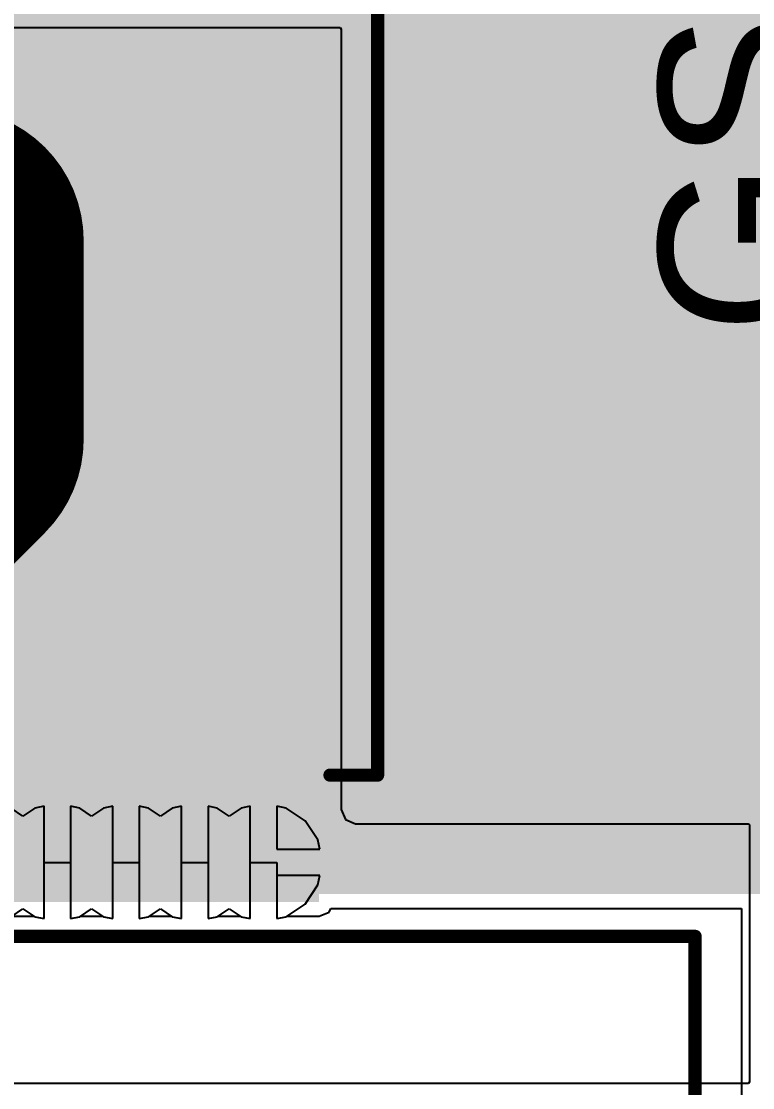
# Model space of a CAD drawing. Header units: millimetres. Extents: x -0.25 to 4.68, y -0.29 to 2.93.
# Drawn here: x 2.7092 to 2.9858, y 2.2198 to 2.6229 of the extents above; entities that cross this region are included whole.
import ezdxf

# ---------------------------------------------------------------- set-up
doc = ezdxf.new("R2010")
doc.units = ezdxf.units.MM
doc.header["$MEASUREMENT"] = 0
for name, color, linetype in [('BottomLayer', 5, 'Continuous'), ('BottomSolder', 6, 'Continuous'), ('Mechanical1', 6, 'Continuous'), ('TopLayer', 1, 'Continuous'), ('TopOverlay', 2, 'Continuous'), ('TopPaste', 8, 'Continuous'), ('TopSolder', 216, 'Continuous'), ('ViaHoleLayer', 16, 'Continuous')]:
    doc.layers.add(name, color=color, linetype=linetype)
doc.styles.add('Arial', font='', dxfattribs={"height": 0.2})
doc.styles.get('Arial').set_extended_font_data('Arial')

# ---------------------------------------------------------------- blocks, each defined once
blk = doc.blocks.new('DDPAK_52')
at = {"layer": 'TopLayer'}
blk.add_hatch(color=1, dxfattribs=at).paths.add_polyline_path([(-0.21259835, 0.32647645), (0.21259855, 0.32647645), (0.21259855, 0.05127955), (-0.21259835, 0.05127955)])
at = {"layer": 'TopPaste'}
blk.add_hatch(color=8, dxfattribs=at).paths.add_polyline_path([(-0.21259835, 0.32647645), (0.21259855, 0.32647645), (0.21259855, 0.05127955), (-0.21259835, 0.05127955)])
at = {"layer": 'TopSolder'}
blk.add_hatch(color=216, dxfattribs=at).paths.add_polyline_path([(-0.21456685, 0.32844495), (0.21456705, 0.32844495), (0.21456705, 0.04931105), (-0.21456685, 0.04931105)])
at = {"layer": 'TopOverlay', "const_width": 0.005}
for points in [[(0.202, 0.35), (-0.202, 0.35)], [(0.2020002, 0.3499998), (0.202, 0.35)], [(0.2020002, 0.332), (0.2020002, 0.3499998)]]:
    blk.add_lwpolyline(points, dxfattribs=at)
at = {"layer": 'TopOverlay', "const_width": 0.0025}
for points in [[(0.20075, 0.35, 1), (0.20325, 0.35, 1)], [(0.20075, 0.35, 1), (0.20325, 0.35, 1)], [(0.2007502, 0.3499998, 1), (0.2032502, 0.3499998, 1)], [(0.2007502, 0.3499998, 1), (0.2032502, 0.3499998, 1)], [(0.2007502, 0.332, 1), (0.2032502, 0.332, 1)]]:
    blk.add_lwpolyline(points, format="xyb", close=True, dxfattribs=at)
blk = doc.blocks.new('ZIO_101954_112')
at = {"layer": 'Mechanical1', "const_width": 0.005}
for points in [[(-0.719, 0.0569999), (0.719, 0.057)], [(0.719, -1.74), (0.719, 0.057)]]:
    blk.add_lwpolyline(points, dxfattribs=at)
at = {"layer": 'Mechanical1', "const_width": 0.0025}
blk.add_lwpolyline([(0.71775, 0.057, 1), (0.72025, 0.057, 1)], format="xyb", close=True, dxfattribs=at)
blk.add_lwpolyline([(0.71775, 0.057, 1), (0.72025, 0.057, 1)], format="xyb", close=True, dxfattribs=at)

msp = doc.modelspace()

# ---------------------------------------------------------------- hatches: boundary and pattern name
at = {"layer": 'BottomLayer'}
for points in [[(2.8428226, 2.3259486), (3.2748226, 2.3259486), (3.2748226, 2.621), (2.8428226, 2.621)], [(2.8355789, 2.325), (2.9839999, 2.325), (2.9839999, 2.62), (2.8355789, 2.62)]]:
    msp.add_hatch(color=5, dxfattribs=at).paths.add_polyline_path(points)
h = msp.add_hatch(color=5, dxfattribs=at)
edge = h.paths.add_edge_path()
edge.add_arc((2.8568226, 2.6081296), 0.011811, 0, 360)
h = msp.add_hatch(color=5, dxfattribs=at)
edge = h.paths.add_edge_path()
edge.add_arc((2.8878226, 2.6081296), 0.011811, 0, 360)
h = msp.add_hatch(color=5, dxfattribs=at)
edge = h.paths.add_edge_path()
edge.add_arc((2.9188226, 2.6081296), 0.011811, 0, 360)
h = msp.add_hatch(color=5, dxfattribs=at)
edge = h.paths.add_edge_path()
edge.add_arc((2.9498226, 2.6081296), 0.011811, 0, 360)
h = msp.add_hatch(color=5, dxfattribs=at)
edge = h.paths.add_edge_path()
edge.add_arc((2.8568226, 2.5817115), 0.011811, 0, 360)
h = msp.add_hatch(color=5, dxfattribs=at)
edge = h.paths.add_edge_path()
edge.add_arc((2.8878226, 2.5817115), 0.011811, 0, 360)
h = msp.add_hatch(color=5, dxfattribs=at)
edge = h.paths.add_edge_path()
edge.add_arc((2.9188226, 2.5817115), 0.011811, 0, 360)
h = msp.add_hatch(color=5, dxfattribs=at)
edge = h.paths.add_edge_path()
edge.add_arc((2.9498226, 2.5817115), 0.011811, 0, 360)
h = msp.add_hatch(color=5, dxfattribs=at)
edge = h.paths.add_edge_path()
edge.add_arc((2.8568226, 2.5552934), 0.011811, 0, 360)
h = msp.add_hatch(color=5, dxfattribs=at)
edge = h.paths.add_edge_path()
edge.add_arc((2.8878226, 2.5552934), 0.011811, 0, 360)
h = msp.add_hatch(color=5, dxfattribs=at)
edge = h.paths.add_edge_path()
edge.add_arc((2.9188226, 2.5552934), 0.011811, 0, 360)
h = msp.add_hatch(color=5, dxfattribs=at)
edge = h.paths.add_edge_path()
edge.add_arc((2.9498226, 2.5552934), 0.011811, 0, 360)
h = msp.add_hatch(color=5, dxfattribs=at)
edge = h.paths.add_edge_path()
edge.add_arc((2.8568226, 2.5288753), 0.011811, 0, 360)
h = msp.add_hatch(color=5, dxfattribs=at)
edge = h.paths.add_edge_path()
edge.add_arc((2.8878226, 2.5288753), 0.011811, 0, 360)
h = msp.add_hatch(color=5, dxfattribs=at)
edge = h.paths.add_edge_path()
edge.add_arc((2.9188226, 2.5288753), 0.011811, 0, 360)
h = msp.add_hatch(color=5, dxfattribs=at)
edge = h.paths.add_edge_path()
edge.add_arc((2.9498226, 2.5288753), 0.011811, 0, 360)
h = msp.add_hatch(color=5, dxfattribs=at)
edge = h.paths.add_edge_path()
edge.add_arc((2.8568226, 2.5024572), 0.011811, 0, 360)
h = msp.add_hatch(color=5, dxfattribs=at)
edge = h.paths.add_edge_path()
edge.add_arc((2.8878226, 2.5024572), 0.011811, 0, 360)
h = msp.add_hatch(color=5, dxfattribs=at)
edge = h.paths.add_edge_path()
edge.add_arc((2.9188226, 2.5024572), 0.011811, 0, 360)
h = msp.add_hatch(color=5, dxfattribs=at)
edge = h.paths.add_edge_path()
edge.add_arc((2.9498226, 2.5024572), 0.011811, 0, 360)
h = msp.add_hatch(color=5, dxfattribs=at)
edge = h.paths.add_edge_path()
edge.add_arc((2.8568226, 2.4760391), 0.011811, 0, 360)
h = msp.add_hatch(color=5, dxfattribs=at)
edge = h.paths.add_edge_path()
edge.add_arc((2.8878226, 2.4760391), 0.011811, 0, 360)
h = msp.add_hatch(color=5, dxfattribs=at)
edge = h.paths.add_edge_path()
edge.add_arc((2.9188226, 2.4760391), 0.011811, 0, 360)
h = msp.add_hatch(color=5, dxfattribs=at)
edge = h.paths.add_edge_path()
edge.add_arc((2.9498226, 2.4760391), 0.011811, 0, 360)
h = msp.add_hatch(color=5, dxfattribs=at)
edge = h.paths.add_edge_path()
edge.add_arc((2.8568226, 2.449621), 0.011811, 0, 360)
h = msp.add_hatch(color=5, dxfattribs=at)
edge = h.paths.add_edge_path()
edge.add_arc((2.8878226, 2.449621), 0.011811, 0, 360)
h = msp.add_hatch(color=5, dxfattribs=at)
edge = h.paths.add_edge_path()
edge.add_arc((2.9188226, 2.449621), 0.011811, 0, 360)
h = msp.add_hatch(color=5, dxfattribs=at)
edge = h.paths.add_edge_path()
edge.add_arc((2.9498226, 2.449621), 0.011811, 0, 360)
h = msp.add_hatch(color=5, dxfattribs=at)
edge = h.paths.add_edge_path()
edge.add_arc((2.8568226, 2.4232029), 0.011811, 0, 360)
h = msp.add_hatch(color=5, dxfattribs=at)
edge = h.paths.add_edge_path()
edge.add_arc((2.8878226, 2.4232029), 0.011811, 0, 360)
h = msp.add_hatch(color=5, dxfattribs=at)
edge = h.paths.add_edge_path()
edge.add_arc((2.9188226, 2.4232029), 0.011811, 0, 360)
h = msp.add_hatch(color=5, dxfattribs=at)
edge = h.paths.add_edge_path()
edge.add_arc((2.9498226, 2.4232029), 0.011811, 0, 360)
h = msp.add_hatch(color=5, dxfattribs=at)
edge = h.paths.add_edge_path()
edge.add_arc((2.8568226, 2.3967848), 0.011811, 0, 360)
h = msp.add_hatch(color=5, dxfattribs=at)
edge = h.paths.add_edge_path()
edge.add_arc((2.8878226, 2.3967848), 0.011811, 0, 360)
h = msp.add_hatch(color=5, dxfattribs=at)
edge = h.paths.add_edge_path()
edge.add_arc((2.9188226, 2.3967848), 0.011811, 0, 360)
h = msp.add_hatch(color=5, dxfattribs=at)
edge = h.paths.add_edge_path()
edge.add_arc((2.9498226, 2.3967848), 0.011811, 0, 360)
h = msp.add_hatch(color=5, dxfattribs=at)
edge = h.paths.add_edge_path()
edge.add_arc((2.8568226, 2.3703667), 0.011811, 0, 360)
h = msp.add_hatch(color=5, dxfattribs=at)
edge = h.paths.add_edge_path()
edge.add_arc((2.8878226, 2.3703667), 0.011811, 0, 360)
h = msp.add_hatch(color=5, dxfattribs=at)
edge = h.paths.add_edge_path()
edge.add_arc((2.9188226, 2.3703667), 0.011811, 0, 360)
h = msp.add_hatch(color=5, dxfattribs=at)
edge = h.paths.add_edge_path()
edge.add_arc((2.9498226, 2.3703667), 0.011811, 0, 360)
h = msp.add_hatch(color=5, dxfattribs=at)
edge = h.paths.add_edge_path()
edge.add_arc((2.8568226, 2.3439486), 0.011811, 0, 360)
h = msp.add_hatch(color=5, dxfattribs=at)
edge = h.paths.add_edge_path()
edge.add_arc((2.8878226, 2.3439486), 0.011811, 0, 360)
h = msp.add_hatch(color=5, dxfattribs=at)
edge = h.paths.add_edge_path()
edge.add_arc((2.9188226, 2.3439486), 0.011811, 0, 360)
h = msp.add_hatch(color=5, dxfattribs=at)
edge = h.paths.add_edge_path()
edge.add_arc((2.9498226, 2.3439486), 0.011811, 0, 360)
h = msp.add_hatch(color=5, dxfattribs=at)
edge = h.paths.add_edge_path()
edge.add_arc((2.7228226, 2.3049487), 0.011811, 0, 360)
h = msp.add_hatch(color=5, dxfattribs=at)
edge = h.paths.add_edge_path()
edge.add_arc((2.7488226, 2.3049487), 0.011811, 0, 360)
h = msp.add_hatch(color=5, dxfattribs=at)
edge = h.paths.add_edge_path()
edge.add_arc((2.7748226, 2.3049487), 0.011811, 0, 360)
h = msp.add_hatch(color=5, dxfattribs=at)
edge = h.paths.add_edge_path()
edge.add_arc((2.8008226, 2.3049487), 0.011811, 0, 360)
at = {"layer": 'BottomSolder'}
h = msp.add_hatch(color=6, dxfattribs=at)
edge = h.paths.add_edge_path()
edge.add_arc((2.8568226, 2.6081296), 0.0059055, 0, 360)
h = msp.add_hatch(color=6, dxfattribs=at)
edge = h.paths.add_edge_path()
edge.add_arc((2.8878226, 2.6081296), 0.0059055, 0, 360)
h = msp.add_hatch(color=6, dxfattribs=at)
edge = h.paths.add_edge_path()
edge.add_arc((2.9188226, 2.6081296), 0.0059055, 0, 360)
h = msp.add_hatch(color=6, dxfattribs=at)
edge = h.paths.add_edge_path()
edge.add_arc((2.9498226, 2.6081296), 0.0059055, 0, 360)
h = msp.add_hatch(color=6, dxfattribs=at)
edge = h.paths.add_edge_path()
edge.add_arc((2.8568226, 2.5817115), 0.0059055, 0, 360)
h = msp.add_hatch(color=6, dxfattribs=at)
edge = h.paths.add_edge_path()
edge.add_arc((2.8878226, 2.5817115), 0.0059055, 0, 360)
h = msp.add_hatch(color=6, dxfattribs=at)
edge = h.paths.add_edge_path()
edge.add_arc((2.9188226, 2.5817115), 0.0059055, 0, 360)
h = msp.add_hatch(color=6, dxfattribs=at)
edge = h.paths.add_edge_path()
edge.add_arc((2.9498226, 2.5817115), 0.0059055, 0, 360)
h = msp.add_hatch(color=6, dxfattribs=at)
edge = h.paths.add_edge_path()
edge.add_arc((2.8568226, 2.5552934), 0.0059055, 0, 360)
h = msp.add_hatch(color=6, dxfattribs=at)
edge = h.paths.add_edge_path()
edge.add_arc((2.8878226, 2.5552934), 0.0059055, 0, 360)
h = msp.add_hatch(color=6, dxfattribs=at)
edge = h.paths.add_edge_path()
edge.add_arc((2.9188226, 2.5552934), 0.0059055, 0, 360)
h = msp.add_hatch(color=6, dxfattribs=at)
edge = h.paths.add_edge_path()
edge.add_arc((2.9498226, 2.5552934), 0.0059055, 0, 360)
h = msp.add_hatch(color=6, dxfattribs=at)
edge = h.paths.add_edge_path()
edge.add_arc((2.8568226, 2.5288753), 0.0059055, 0, 360)
h = msp.add_hatch(color=6, dxfattribs=at)
edge = h.paths.add_edge_path()
edge.add_arc((2.8878226, 2.5288753), 0.0059055, 0, 360)
h = msp.add_hatch(color=6, dxfattribs=at)
edge = h.paths.add_edge_path()
edge.add_arc((2.9188226, 2.5288753), 0.0059055, 0, 360)
h = msp.add_hatch(color=6, dxfattribs=at)
edge = h.paths.add_edge_path()
edge.add_arc((2.9498226, 2.5288753), 0.0059055, 0, 360)
h = msp.add_hatch(color=6, dxfattribs=at)
edge = h.paths.add_edge_path()
edge.add_arc((2.8568226, 2.5024572), 0.0059055, 0, 360)
h = msp.add_hatch(color=6, dxfattribs=at)
edge = h.paths.add_edge_path()
edge.add_arc((2.8878226, 2.5024572), 0.0059055, 0, 360)
h = msp.add_hatch(color=6, dxfattribs=at)
edge = h.paths.add_edge_path()
edge.add_arc((2.9188226, 2.5024572), 0.0059055, 0, 360)
h = msp.add_hatch(color=6, dxfattribs=at)
edge = h.paths.add_edge_path()
edge.add_arc((2.9498226, 2.5024572), 0.0059055, 0, 360)
h = msp.add_hatch(color=6, dxfattribs=at)
edge = h.paths.add_edge_path()
edge.add_arc((2.8568226, 2.4760391), 0.0059055, 0, 360)
h = msp.add_hatch(color=6, dxfattribs=at)
edge = h.paths.add_edge_path()
edge.add_arc((2.8878226, 2.4760391), 0.0059055, 0, 360)
h = msp.add_hatch(color=6, dxfattribs=at)
edge = h.paths.add_edge_path()
edge.add_arc((2.9188226, 2.4760391), 0.0059055, 0, 360)
h = msp.add_hatch(color=6, dxfattribs=at)
edge = h.paths.add_edge_path()
edge.add_arc((2.9498226, 2.4760391), 0.0059055, 0, 360)
h = msp.add_hatch(color=6, dxfattribs=at)
edge = h.paths.add_edge_path()
edge.add_arc((2.8568226, 2.449621), 0.0059055, 0, 360)
h = msp.add_hatch(color=6, dxfattribs=at)
edge = h.paths.add_edge_path()
edge.add_arc((2.8878226, 2.449621), 0.0059055, 0, 360)
h = msp.add_hatch(color=6, dxfattribs=at)
edge = h.paths.add_edge_path()
edge.add_arc((2.9188226, 2.449621), 0.0059055, 0, 360)
h = msp.add_hatch(color=6, dxfattribs=at)
edge = h.paths.add_edge_path()
edge.add_arc((2.9498226, 2.449621), 0.0059055, 0, 360)
h = msp.add_hatch(color=6, dxfattribs=at)
edge = h.paths.add_edge_path()
edge.add_arc((2.8568226, 2.4232029), 0.0059055, 0, 360)
h = msp.add_hatch(color=6, dxfattribs=at)
edge = h.paths.add_edge_path()
edge.add_arc((2.8878226, 2.4232029), 0.0059055, 0, 360)
h = msp.add_hatch(color=6, dxfattribs=at)
edge = h.paths.add_edge_path()
edge.add_arc((2.9188226, 2.4232029), 0.0059055, 0, 360)
h = msp.add_hatch(color=6, dxfattribs=at)
edge = h.paths.add_edge_path()
edge.add_arc((2.9498226, 2.4232029), 0.0059055, 0, 360)
h = msp.add_hatch(color=6, dxfattribs=at)
edge = h.paths.add_edge_path()
edge.add_arc((2.8568226, 2.3967848), 0.0059055, 0, 360)
h = msp.add_hatch(color=6, dxfattribs=at)
edge = h.paths.add_edge_path()
edge.add_arc((2.8878226, 2.3967848), 0.0059055, 0, 360)
h = msp.add_hatch(color=6, dxfattribs=at)
edge = h.paths.add_edge_path()
edge.add_arc((2.9188226, 2.3967848), 0.0059055, 0, 360)
h = msp.add_hatch(color=6, dxfattribs=at)
edge = h.paths.add_edge_path()
edge.add_arc((2.9498226, 2.3967848), 0.0059055, 0, 360)
h = msp.add_hatch(color=6, dxfattribs=at)
edge = h.paths.add_edge_path()
edge.add_arc((2.8568226, 2.3703667), 0.0059055, 0, 360)
h = msp.add_hatch(color=6, dxfattribs=at)
edge = h.paths.add_edge_path()
edge.add_arc((2.8878226, 2.3703667), 0.0059055, 0, 360)
h = msp.add_hatch(color=6, dxfattribs=at)
edge = h.paths.add_edge_path()
edge.add_arc((2.9188226, 2.3703667), 0.0059055, 0, 360)
h = msp.add_hatch(color=6, dxfattribs=at)
edge = h.paths.add_edge_path()
edge.add_arc((2.9498226, 2.3703667), 0.0059055, 0, 360)
h = msp.add_hatch(color=6, dxfattribs=at)
edge = h.paths.add_edge_path()
edge.add_arc((2.8568226, 2.3439486), 0.0059055, 0, 360)
h = msp.add_hatch(color=6, dxfattribs=at)
edge = h.paths.add_edge_path()
edge.add_arc((2.8878226, 2.3439486), 0.0059055, 0, 360)
h = msp.add_hatch(color=6, dxfattribs=at)
edge = h.paths.add_edge_path()
edge.add_arc((2.9188226, 2.3439486), 0.0059055, 0, 360)
h = msp.add_hatch(color=6, dxfattribs=at)
edge = h.paths.add_edge_path()
edge.add_arc((2.9498226, 2.3439486), 0.0059055, 0, 360)
h = msp.add_hatch(color=6, dxfattribs=at)
edge = h.paths.add_edge_path()
edge.add_arc((2.7228226, 2.3049487), 0.0059055, 0, 360)
h = msp.add_hatch(color=6, dxfattribs=at)
edge = h.paths.add_edge_path()
edge.add_arc((2.7488226, 2.3049487), 0.0059055, 0, 360)
h = msp.add_hatch(color=6, dxfattribs=at)
edge = h.paths.add_edge_path()
edge.add_arc((2.7748226, 2.3049487), 0.0059055, 0, 360)
h = msp.add_hatch(color=6, dxfattribs=at)
edge = h.paths.add_edge_path()
edge.add_arc((2.8008226, 2.3049487), 0.0059055, 0, 360)
at = {"layer": 'TopLayer'}
for points in [[(2.4458226, 2.29), (2.8218226, 2.29), (2.8218226, 2.7989486), (2.4458226, 2.7989486)], [(2.7698226, 2.293), (3.0318226, 2.293), (3.0318226, 2.6839486), (2.7698226, 2.6839486)]]:
    msp.add_hatch(color=1, dxfattribs=at).paths.add_polyline_path(points)
h = msp.add_hatch(color=1, dxfattribs=at)
edge = h.paths.add_edge_path()
edge.add_arc((2.8568226, 2.6081296), 0.011811, 0, 360)
h = msp.add_hatch(color=1, dxfattribs=at)
edge = h.paths.add_edge_path()
edge.add_arc((2.8878226, 2.6081296), 0.011811, 0, 360)
h = msp.add_hatch(color=1, dxfattribs=at)
edge = h.paths.add_edge_path()
edge.add_arc((2.9188226, 2.6081296), 0.011811, 0, 360)
h = msp.add_hatch(color=1, dxfattribs=at)
edge = h.paths.add_edge_path()
edge.add_arc((2.9498226, 2.6081296), 0.011811, 0, 360)
h = msp.add_hatch(color=1, dxfattribs=at)
edge = h.paths.add_edge_path()
edge.add_arc((2.8568226, 2.5817115), 0.011811, 0, 360)
h = msp.add_hatch(color=1, dxfattribs=at)
edge = h.paths.add_edge_path()
edge.add_arc((2.8878226, 2.5817115), 0.011811, 0, 360)
h = msp.add_hatch(color=1, dxfattribs=at)
edge = h.paths.add_edge_path()
edge.add_arc((2.9188226, 2.5817115), 0.011811, 0, 360)
h = msp.add_hatch(color=1, dxfattribs=at)
edge = h.paths.add_edge_path()
edge.add_arc((2.9498226, 2.5817115), 0.011811, 0, 360)
h = msp.add_hatch(color=1, dxfattribs=at)
edge = h.paths.add_edge_path()
edge.add_arc((2.8568226, 2.5552934), 0.011811, 0, 360)
h = msp.add_hatch(color=1, dxfattribs=at)
edge = h.paths.add_edge_path()
edge.add_arc((2.8878226, 2.5552934), 0.011811, 0, 360)
h = msp.add_hatch(color=1, dxfattribs=at)
edge = h.paths.add_edge_path()
edge.add_arc((2.9188226, 2.5552934), 0.011811, 0, 360)
h = msp.add_hatch(color=1, dxfattribs=at)
edge = h.paths.add_edge_path()
edge.add_arc((2.9498226, 2.5552934), 0.011811, 0, 360)
h = msp.add_hatch(color=1, dxfattribs=at)
edge = h.paths.add_edge_path()
edge.add_arc((2.8568226, 2.5288753), 0.011811, 0, 360)
h = msp.add_hatch(color=1, dxfattribs=at)
edge = h.paths.add_edge_path()
edge.add_arc((2.8878226, 2.5288753), 0.011811, 0, 360)
h = msp.add_hatch(color=1, dxfattribs=at)
edge = h.paths.add_edge_path()
edge.add_arc((2.9188226, 2.5288753), 0.011811, 0, 360)
h = msp.add_hatch(color=1, dxfattribs=at)
edge = h.paths.add_edge_path()
edge.add_arc((2.9498226, 2.5288753), 0.011811, 0, 360)
h = msp.add_hatch(color=1, dxfattribs=at)
edge = h.paths.add_edge_path()
edge.add_arc((2.8568226, 2.5024572), 0.011811, 0, 360)
h = msp.add_hatch(color=1, dxfattribs=at)
edge = h.paths.add_edge_path()
edge.add_arc((2.8878226, 2.5024572), 0.011811, 0, 360)
h = msp.add_hatch(color=1, dxfattribs=at)
edge = h.paths.add_edge_path()
edge.add_arc((2.9188226, 2.5024572), 0.011811, 0, 360)
h = msp.add_hatch(color=1, dxfattribs=at)
edge = h.paths.add_edge_path()
edge.add_arc((2.9498226, 2.5024572), 0.011811, 0, 360)
h = msp.add_hatch(color=1, dxfattribs=at)
edge = h.paths.add_edge_path()
edge.add_arc((2.8568226, 2.4760391), 0.011811, 0, 360)
h = msp.add_hatch(color=1, dxfattribs=at)
edge = h.paths.add_edge_path()
edge.add_arc((2.8878226, 2.4760391), 0.011811, 0, 360)
h = msp.add_hatch(color=1, dxfattribs=at)
edge = h.paths.add_edge_path()
edge.add_arc((2.9188226, 2.4760391), 0.011811, 0, 360)
h = msp.add_hatch(color=1, dxfattribs=at)
edge = h.paths.add_edge_path()
edge.add_arc((2.9498226, 2.4760391), 0.011811, 0, 360)
h = msp.add_hatch(color=1, dxfattribs=at)
edge = h.paths.add_edge_path()
edge.add_arc((2.8568226, 2.449621), 0.011811, 0, 360)
h = msp.add_hatch(color=1, dxfattribs=at)
edge = h.paths.add_edge_path()
edge.add_arc((2.8878226, 2.449621), 0.011811, 0, 360)
h = msp.add_hatch(color=1, dxfattribs=at)
edge = h.paths.add_edge_path()
edge.add_arc((2.9188226, 2.449621), 0.011811, 0, 360)
h = msp.add_hatch(color=1, dxfattribs=at)
edge = h.paths.add_edge_path()
edge.add_arc((2.9498226, 2.449621), 0.011811, 0, 360)
h = msp.add_hatch(color=1, dxfattribs=at)
edge = h.paths.add_edge_path()
edge.add_arc((2.8568226, 2.4232029), 0.011811, 0, 360)
h = msp.add_hatch(color=1, dxfattribs=at)
edge = h.paths.add_edge_path()
edge.add_arc((2.8878226, 2.4232029), 0.011811, 0, 360)
h = msp.add_hatch(color=1, dxfattribs=at)
edge = h.paths.add_edge_path()
edge.add_arc((2.9188226, 2.4232029), 0.011811, 0, 360)
h = msp.add_hatch(color=1, dxfattribs=at)
edge = h.paths.add_edge_path()
edge.add_arc((2.9498226, 2.4232029), 0.011811, 0, 360)
h = msp.add_hatch(color=1, dxfattribs=at)
edge = h.paths.add_edge_path()
edge.add_arc((2.8568226, 2.3967848), 0.011811, 0, 360)
h = msp.add_hatch(color=1, dxfattribs=at)
edge = h.paths.add_edge_path()
edge.add_arc((2.8878226, 2.3967848), 0.011811, 0, 360)
h = msp.add_hatch(color=1, dxfattribs=at)
edge = h.paths.add_edge_path()
edge.add_arc((2.9188226, 2.3967848), 0.011811, 0, 360)
h = msp.add_hatch(color=1, dxfattribs=at)
edge = h.paths.add_edge_path()
edge.add_arc((2.9498226, 2.3967848), 0.011811, 0, 360)
h = msp.add_hatch(color=1, dxfattribs=at)
edge = h.paths.add_edge_path()
edge.add_arc((2.8568226, 2.3703667), 0.011811, 0, 360)
h = msp.add_hatch(color=1, dxfattribs=at)
edge = h.paths.add_edge_path()
edge.add_arc((2.8878226, 2.3703667), 0.011811, 0, 360)
h = msp.add_hatch(color=1, dxfattribs=at)
edge = h.paths.add_edge_path()
edge.add_arc((2.9188226, 2.3703667), 0.011811, 0, 360)
h = msp.add_hatch(color=1, dxfattribs=at)
edge = h.paths.add_edge_path()
edge.add_arc((2.9498226, 2.3703667), 0.011811, 0, 360)
h = msp.add_hatch(color=1, dxfattribs=at)
edge = h.paths.add_edge_path()
edge.add_arc((2.8568226, 2.3439486), 0.011811, 0, 360)
h = msp.add_hatch(color=1, dxfattribs=at)
edge = h.paths.add_edge_path()
edge.add_arc((2.8878226, 2.3439486), 0.011811, 0, 360)
h = msp.add_hatch(color=1, dxfattribs=at)
edge = h.paths.add_edge_path()
edge.add_arc((2.9188226, 2.3439486), 0.011811, 0, 360)
h = msp.add_hatch(color=1, dxfattribs=at)
edge = h.paths.add_edge_path()
edge.add_arc((2.9498226, 2.3439486), 0.011811, 0, 360)
h = msp.add_hatch(color=1, dxfattribs=at)
edge = h.paths.add_edge_path()
edge.add_arc((2.7228226, 2.3049487), 0.011811, 0, 360)
h = msp.add_hatch(color=1, dxfattribs=at)
edge = h.paths.add_edge_path()
edge.add_arc((2.7488226, 2.3049487), 0.011811, 0, 360)
h = msp.add_hatch(color=1, dxfattribs=at)
edge = h.paths.add_edge_path()
edge.add_arc((2.7748226, 2.3049487), 0.011811, 0, 360)
h = msp.add_hatch(color=1, dxfattribs=at)
edge = h.paths.add_edge_path()
edge.add_arc((2.8008226, 2.3049487), 0.011811, 0, 360)
at = {"layer": 'TopSolder'}
h = msp.add_hatch(color=216, dxfattribs=at)
edge = h.paths.add_edge_path()
edge.add_arc((2.8568226, 2.6081296), 0.0059055, 0, 360)
h = msp.add_hatch(color=216, dxfattribs=at)
edge = h.paths.add_edge_path()
edge.add_arc((2.8878226, 2.6081296), 0.0059055, 0, 360)
h = msp.add_hatch(color=216, dxfattribs=at)
edge = h.paths.add_edge_path()
edge.add_arc((2.9188226, 2.6081296), 0.0059055, 0, 360)
h = msp.add_hatch(color=216, dxfattribs=at)
edge = h.paths.add_edge_path()
edge.add_arc((2.9498226, 2.6081296), 0.0059055, 0, 360)
h = msp.add_hatch(color=216, dxfattribs=at)
edge = h.paths.add_edge_path()
edge.add_arc((2.8568226, 2.5817115), 0.0059055, 0, 360)
h = msp.add_hatch(color=216, dxfattribs=at)
edge = h.paths.add_edge_path()
edge.add_arc((2.8878226, 2.5817115), 0.0059055, 0, 360)
h = msp.add_hatch(color=216, dxfattribs=at)
edge = h.paths.add_edge_path()
edge.add_arc((2.9188226, 2.5817115), 0.0059055, 0, 360)
h = msp.add_hatch(color=216, dxfattribs=at)
edge = h.paths.add_edge_path()
edge.add_arc((2.9498226, 2.5817115), 0.0059055, 0, 360)
h = msp.add_hatch(color=216, dxfattribs=at)
edge = h.paths.add_edge_path()
edge.add_arc((2.8568226, 2.5552934), 0.0059055, 0, 360)
h = msp.add_hatch(color=216, dxfattribs=at)
edge = h.paths.add_edge_path()
edge.add_arc((2.8878226, 2.5552934), 0.0059055, 0, 360)
h = msp.add_hatch(color=216, dxfattribs=at)
edge = h.paths.add_edge_path()
edge.add_arc((2.9188226, 2.5552934), 0.0059055, 0, 360)
h = msp.add_hatch(color=216, dxfattribs=at)
edge = h.paths.add_edge_path()
edge.add_arc((2.9498226, 2.5552934), 0.0059055, 0, 360)
h = msp.add_hatch(color=216, dxfattribs=at)
edge = h.paths.add_edge_path()
edge.add_arc((2.8568226, 2.5288753), 0.0059055, 0, 360)
h = msp.add_hatch(color=216, dxfattribs=at)
edge = h.paths.add_edge_path()
edge.add_arc((2.8878226, 2.5288753), 0.0059055, 0, 360)
h = msp.add_hatch(color=216, dxfattribs=at)
edge = h.paths.add_edge_path()
edge.add_arc((2.9188226, 2.5288753), 0.0059055, 0, 360)
h = msp.add_hatch(color=216, dxfattribs=at)
edge = h.paths.add_edge_path()
edge.add_arc((2.9498226, 2.5288753), 0.0059055, 0, 360)
h = msp.add_hatch(color=216, dxfattribs=at)
edge = h.paths.add_edge_path()
edge.add_arc((2.8568226, 2.5024572), 0.0059055, 0, 360)
h = msp.add_hatch(color=216, dxfattribs=at)
edge = h.paths.add_edge_path()
edge.add_arc((2.8878226, 2.5024572), 0.0059055, 0, 360)
h = msp.add_hatch(color=216, dxfattribs=at)
edge = h.paths.add_edge_path()
edge.add_arc((2.9188226, 2.5024572), 0.0059055, 0, 360)
h = msp.add_hatch(color=216, dxfattribs=at)
edge = h.paths.add_edge_path()
edge.add_arc((2.9498226, 2.5024572), 0.0059055, 0, 360)
h = msp.add_hatch(color=216, dxfattribs=at)
edge = h.paths.add_edge_path()
edge.add_arc((2.8568226, 2.4760391), 0.0059055, 0, 360)
h = msp.add_hatch(color=216, dxfattribs=at)
edge = h.paths.add_edge_path()
edge.add_arc((2.8878226, 2.4760391), 0.0059055, 0, 360)
h = msp.add_hatch(color=216, dxfattribs=at)
edge = h.paths.add_edge_path()
edge.add_arc((2.9188226, 2.4760391), 0.0059055, 0, 360)
h = msp.add_hatch(color=216, dxfattribs=at)
edge = h.paths.add_edge_path()
edge.add_arc((2.9498226, 2.4760391), 0.0059055, 0, 360)
h = msp.add_hatch(color=216, dxfattribs=at)
edge = h.paths.add_edge_path()
edge.add_arc((2.8568226, 2.449621), 0.0059055, 0, 360)
h = msp.add_hatch(color=216, dxfattribs=at)
edge = h.paths.add_edge_path()
edge.add_arc((2.8878226, 2.449621), 0.0059055, 0, 360)
h = msp.add_hatch(color=216, dxfattribs=at)
edge = h.paths.add_edge_path()
edge.add_arc((2.9188226, 2.449621), 0.0059055, 0, 360)
h = msp.add_hatch(color=216, dxfattribs=at)
edge = h.paths.add_edge_path()
edge.add_arc((2.9498226, 2.449621), 0.0059055, 0, 360)
h = msp.add_hatch(color=216, dxfattribs=at)
edge = h.paths.add_edge_path()
edge.add_arc((2.8568226, 2.4232029), 0.0059055, 0, 360)
h = msp.add_hatch(color=216, dxfattribs=at)
edge = h.paths.add_edge_path()
edge.add_arc((2.8878226, 2.4232029), 0.0059055, 0, 360)
h = msp.add_hatch(color=216, dxfattribs=at)
edge = h.paths.add_edge_path()
edge.add_arc((2.9188226, 2.4232029), 0.0059055, 0, 360)
h = msp.add_hatch(color=216, dxfattribs=at)
edge = h.paths.add_edge_path()
edge.add_arc((2.9498226, 2.4232029), 0.0059055, 0, 360)
h = msp.add_hatch(color=216, dxfattribs=at)
edge = h.paths.add_edge_path()
edge.add_arc((2.8568226, 2.3967848), 0.0059055, 0, 360)
h = msp.add_hatch(color=216, dxfattribs=at)
edge = h.paths.add_edge_path()
edge.add_arc((2.8878226, 2.3967848), 0.0059055, 0, 360)
h = msp.add_hatch(color=216, dxfattribs=at)
edge = h.paths.add_edge_path()
edge.add_arc((2.9188226, 2.3967848), 0.0059055, 0, 360)
h = msp.add_hatch(color=216, dxfattribs=at)
edge = h.paths.add_edge_path()
edge.add_arc((2.9498226, 2.3967848), 0.0059055, 0, 360)
h = msp.add_hatch(color=216, dxfattribs=at)
edge = h.paths.add_edge_path()
edge.add_arc((2.8568226, 2.3703667), 0.0059055, 0, 360)
h = msp.add_hatch(color=216, dxfattribs=at)
edge = h.paths.add_edge_path()
edge.add_arc((2.8878226, 2.3703667), 0.0059055, 0, 360)
h = msp.add_hatch(color=216, dxfattribs=at)
edge = h.paths.add_edge_path()
edge.add_arc((2.9188226, 2.3703667), 0.0059055, 0, 360)
h = msp.add_hatch(color=216, dxfattribs=at)
edge = h.paths.add_edge_path()
edge.add_arc((2.9498226, 2.3703667), 0.0059055, 0, 360)
h = msp.add_hatch(color=216, dxfattribs=at)
edge = h.paths.add_edge_path()
edge.add_arc((2.8568226, 2.3439486), 0.0059055, 0, 360)
h = msp.add_hatch(color=216, dxfattribs=at)
edge = h.paths.add_edge_path()
edge.add_arc((2.8878226, 2.3439486), 0.0059055, 0, 360)
h = msp.add_hatch(color=216, dxfattribs=at)
edge = h.paths.add_edge_path()
edge.add_arc((2.9188226, 2.3439486), 0.0059055, 0, 360)
h = msp.add_hatch(color=216, dxfattribs=at)
edge = h.paths.add_edge_path()
edge.add_arc((2.9498226, 2.3439486), 0.0059055, 0, 360)
h = msp.add_hatch(color=216, dxfattribs=at)
edge = h.paths.add_edge_path()
edge.add_arc((2.7228226, 2.3049487), 0.0059055, 0, 360)
h = msp.add_hatch(color=216, dxfattribs=at)
edge = h.paths.add_edge_path()
edge.add_arc((2.7488226, 2.3049487), 0.0059055, 0, 360)
h = msp.add_hatch(color=216, dxfattribs=at)
edge = h.paths.add_edge_path()
edge.add_arc((2.7748226, 2.3049487), 0.0059055, 0, 360)
h = msp.add_hatch(color=216, dxfattribs=at)
edge = h.paths.add_edge_path()
edge.add_arc((2.8008226, 2.3049487), 0.0059055, 0, 360)
at = {"layer": 'ViaHoleLayer'}
h = msp.add_hatch(color=16, dxfattribs=at)
edge = h.paths.add_edge_path()
edge.add_arc((2.8568226, 2.6081296), 0.0059055, 0, 360)
h = msp.add_hatch(color=16, dxfattribs=at)
edge = h.paths.add_edge_path()
edge.add_arc((2.8878226, 2.6081296), 0.0059055, 0, 360)
h = msp.add_hatch(color=16, dxfattribs=at)
edge = h.paths.add_edge_path()
edge.add_arc((2.9188226, 2.6081296), 0.0059055, 0, 360)
h = msp.add_hatch(color=16, dxfattribs=at)
edge = h.paths.add_edge_path()
edge.add_arc((2.9498226, 2.6081296), 0.0059055, 0, 360)
h = msp.add_hatch(color=16, dxfattribs=at)
edge = h.paths.add_edge_path()
edge.add_arc((2.8568226, 2.5817115), 0.0059055, 0, 360)
h = msp.add_hatch(color=16, dxfattribs=at)
edge = h.paths.add_edge_path()
edge.add_arc((2.8878226, 2.5817115), 0.0059055, 0, 360)
h = msp.add_hatch(color=16, dxfattribs=at)
edge = h.paths.add_edge_path()
edge.add_arc((2.9188226, 2.5817115), 0.0059055, 0, 360)
h = msp.add_hatch(color=16, dxfattribs=at)
edge = h.paths.add_edge_path()
edge.add_arc((2.9498226, 2.5817115), 0.0059055, 0, 360)
h = msp.add_hatch(color=16, dxfattribs=at)
edge = h.paths.add_edge_path()
edge.add_arc((2.8568226, 2.5552934), 0.0059055, 0, 360)
h = msp.add_hatch(color=16, dxfattribs=at)
edge = h.paths.add_edge_path()
edge.add_arc((2.8878226, 2.5552934), 0.0059055, 0, 360)
h = msp.add_hatch(color=16, dxfattribs=at)
edge = h.paths.add_edge_path()
edge.add_arc((2.9188226, 2.5552934), 0.0059055, 0, 360)
h = msp.add_hatch(color=16, dxfattribs=at)
edge = h.paths.add_edge_path()
edge.add_arc((2.9498226, 2.5552934), 0.0059055, 0, 360)
h = msp.add_hatch(color=16, dxfattribs=at)
edge = h.paths.add_edge_path()
edge.add_arc((2.8568226, 2.5288753), 0.0059055, 0, 360)
h = msp.add_hatch(color=16, dxfattribs=at)
edge = h.paths.add_edge_path()
edge.add_arc((2.8878226, 2.5288753), 0.0059055, 0, 360)
h = msp.add_hatch(color=16, dxfattribs=at)
edge = h.paths.add_edge_path()
edge.add_arc((2.9188226, 2.5288753), 0.0059055, 0, 360)
h = msp.add_hatch(color=16, dxfattribs=at)
edge = h.paths.add_edge_path()
edge.add_arc((2.9498226, 2.5288753), 0.0059055, 0, 360)
h = msp.add_hatch(color=16, dxfattribs=at)
edge = h.paths.add_edge_path()
edge.add_arc((2.8568226, 2.5024572), 0.0059055, 0, 360)
h = msp.add_hatch(color=16, dxfattribs=at)
edge = h.paths.add_edge_path()
edge.add_arc((2.8878226, 2.5024572), 0.0059055, 0, 360)
h = msp.add_hatch(color=16, dxfattribs=at)
edge = h.paths.add_edge_path()
edge.add_arc((2.9188226, 2.5024572), 0.0059055, 0, 360)
h = msp.add_hatch(color=16, dxfattribs=at)
edge = h.paths.add_edge_path()
edge.add_arc((2.9498226, 2.5024572), 0.0059055, 0, 360)
h = msp.add_hatch(color=16, dxfattribs=at)
edge = h.paths.add_edge_path()
edge.add_arc((2.8568226, 2.4760391), 0.0059055, 0, 360)
h = msp.add_hatch(color=16, dxfattribs=at)
edge = h.paths.add_edge_path()
edge.add_arc((2.8878226, 2.4760391), 0.0059055, 0, 360)
h = msp.add_hatch(color=16, dxfattribs=at)
edge = h.paths.add_edge_path()
edge.add_arc((2.9188226, 2.4760391), 0.0059055, 0, 360)
h = msp.add_hatch(color=16, dxfattribs=at)
edge = h.paths.add_edge_path()
edge.add_arc((2.9498226, 2.4760391), 0.0059055, 0, 360)
h = msp.add_hatch(color=16, dxfattribs=at)
edge = h.paths.add_edge_path()
edge.add_arc((2.8568226, 2.449621), 0.0059055, 0, 360)
h = msp.add_hatch(color=16, dxfattribs=at)
edge = h.paths.add_edge_path()
edge.add_arc((2.8878226, 2.449621), 0.0059055, 0, 360)
h = msp.add_hatch(color=16, dxfattribs=at)
edge = h.paths.add_edge_path()
edge.add_arc((2.9188226, 2.449621), 0.0059055, 0, 360)
h = msp.add_hatch(color=16, dxfattribs=at)
edge = h.paths.add_edge_path()
edge.add_arc((2.9498226, 2.449621), 0.0059055, 0, 360)
h = msp.add_hatch(color=16, dxfattribs=at)
edge = h.paths.add_edge_path()
edge.add_arc((2.8568226, 2.4232029), 0.0059055, 0, 360)
h = msp.add_hatch(color=16, dxfattribs=at)
edge = h.paths.add_edge_path()
edge.add_arc((2.8878226, 2.4232029), 0.0059055, 0, 360)
h = msp.add_hatch(color=16, dxfattribs=at)
edge = h.paths.add_edge_path()
edge.add_arc((2.9188226, 2.4232029), 0.0059055, 0, 360)
h = msp.add_hatch(color=16, dxfattribs=at)
edge = h.paths.add_edge_path()
edge.add_arc((2.9498226, 2.4232029), 0.0059055, 0, 360)
h = msp.add_hatch(color=16, dxfattribs=at)
edge = h.paths.add_edge_path()
edge.add_arc((2.8568226, 2.3967848), 0.0059055, 0, 360)
h = msp.add_hatch(color=16, dxfattribs=at)
edge = h.paths.add_edge_path()
edge.add_arc((2.8878226, 2.3967848), 0.0059055, 0, 360)
h = msp.add_hatch(color=16, dxfattribs=at)
edge = h.paths.add_edge_path()
edge.add_arc((2.9188226, 2.3967848), 0.0059055, 0, 360)
h = msp.add_hatch(color=16, dxfattribs=at)
edge = h.paths.add_edge_path()
edge.add_arc((2.9498226, 2.3967848), 0.0059055, 0, 360)
h = msp.add_hatch(color=16, dxfattribs=at)
edge = h.paths.add_edge_path()
edge.add_arc((2.8568226, 2.3703667), 0.0059055, 0, 360)
h = msp.add_hatch(color=16, dxfattribs=at)
edge = h.paths.add_edge_path()
edge.add_arc((2.8878226, 2.3703667), 0.0059055, 0, 360)
h = msp.add_hatch(color=16, dxfattribs=at)
edge = h.paths.add_edge_path()
edge.add_arc((2.9188226, 2.3703667), 0.0059055, 0, 360)
h = msp.add_hatch(color=16, dxfattribs=at)
edge = h.paths.add_edge_path()
edge.add_arc((2.9498226, 2.3703667), 0.0059055, 0, 360)
h = msp.add_hatch(color=16, dxfattribs=at)
edge = h.paths.add_edge_path()
edge.add_arc((2.8568226, 2.3439486), 0.0059055, 0, 360)
h = msp.add_hatch(color=16, dxfattribs=at)
edge = h.paths.add_edge_path()
edge.add_arc((2.8878226, 2.3439486), 0.0059055, 0, 360)
h = msp.add_hatch(color=16, dxfattribs=at)
edge = h.paths.add_edge_path()
edge.add_arc((2.9188226, 2.3439486), 0.0059055, 0, 360)
h = msp.add_hatch(color=16, dxfattribs=at)
edge = h.paths.add_edge_path()
edge.add_arc((2.9498226, 2.3439486), 0.0059055, 0, 360)
h = msp.add_hatch(color=16, dxfattribs=at)
edge = h.paths.add_edge_path()
edge.add_arc((2.7228226, 2.3049487), 0.0059055, 0, 360)
h = msp.add_hatch(color=16, dxfattribs=at)
edge = h.paths.add_edge_path()
edge.add_arc((2.7488226, 2.3049487), 0.0059055, 0, 360)
h = msp.add_hatch(color=16, dxfattribs=at)
edge = h.paths.add_edge_path()
edge.add_arc((2.7748226, 2.3049487), 0.0059055, 0, 360)
h = msp.add_hatch(color=16, dxfattribs=at)
edge = h.paths.add_edge_path()
edge.add_arc((2.8008226, 2.3049487), 0.0059055, 0, 360)

# ---------------------------------------------------------------- linework, layer by layer
at = {"layer": 'BottomLayer'}
for p, q in [((2.3941707, 2.620588), (2.8297739, 2.620588)), ((2.8297739, 2.620588), (2.8301669, 2.6199999)), ((2.8301669, 2.6199999), (2.8301669, 2.325)), ((2.7178226, 2.3261924), (2.7143124, 2.3254942)), ((2.7178226, 2.3049487), (2.7178226, 2.3261924)), ((2.7313328, 2.3254942), (2.7278226, 2.3261924)), ((2.7278226, 2.3261924), (2.7278226, 2.3049487)), ((2.7438226, 2.3261924), (2.7403124, 2.3254942)), ((2.7438226, 2.3049487), (2.7438226, 2.3261924)), ((2.7573328, 2.3254942), (2.7538226, 2.3261924)), ((2.7538226, 2.3261924), (2.7538226, 2.3049487)), ((2.7698226, 2.3261924), (2.7663124, 2.3254942)), ((2.7698226, 2.3049487), (2.7698226, 2.3261924)), ((2.7833328, 2.3254942), (2.7798226, 2.3261924)), ((2.7798226, 2.3261924), (2.7798226, 2.3049487)), ((2.7958226, 2.3261924), (2.7923124, 2.3254942)), ((2.7958226, 2.3049487), (2.7958226, 2.3261924)), ((2.8093328, 2.3254942), (2.8058226, 2.3261924)), ((2.8058226, 2.3261924), (2.8058226, 2.3099487)), ((2.7098226, 2.3224943), (2.7053328, 2.3254942)), ((2.7143124, 2.3254942), (2.7098226, 2.3224943)), ((2.7358226, 2.3224943), (2.7313328, 2.3254942)), ((2.7403124, 2.3254942), (2.7358226, 2.3224943)), ((2.7618226, 2.3224943), (2.7573328, 2.3254942)), ((2.7663124, 2.3254942), (2.7618226, 2.3224943)), ((2.7878226, 2.3224943), (2.7833328, 2.3254942)), ((2.7923124, 2.3254942), (2.7878226, 2.3224943)), ((2.8165475, 2.3206736), (2.8093328, 2.3254942)), ((2.8301669, 2.325), (2.831752, 2.3211731)), ((2.8213681, 2.3134589), (2.8165475, 2.3206736)), ((2.831752, 2.3211731), (2.8355789, 2.319588)), ((2.8355789, 2.319588), (2.9839999, 2.319588)), ((2.9839999, 2.319588), (2.984588, 2.319195)), ((2.984588, 2.319195), (2.984588, 2.2220001)), ((2.8058226, 2.3099487), (2.8220663, 2.3099487)), ((2.8220663, 2.3099487), (2.8213681, 2.3134589)), ((2.7178226, 2.283705), (2.7178226, 2.3049487)), ((2.7278226, 2.3049487), (2.7278226, 2.283705)), ((2.7438226, 2.283705), (2.7438226, 2.3049487)), ((2.7538226, 2.3049487), (2.7538226, 2.283705)), ((2.7698226, 2.283705), (2.7698226, 2.3049487)), ((2.7798226, 2.3049487), (2.7798226, 2.283705)), ((2.7958226, 2.283705), (2.7958226, 2.3049487)), ((2.8220663, 2.2999487), (2.8058226, 2.2999487)), ((2.8058226, 2.2999487), (2.8058226, 2.283705)), ((2.8213681, 2.2964385), (2.8220663, 2.2999487)), ((2.8165475, 2.2892238), (2.8213681, 2.2964385)), ((2.7053328, 2.2844032), (2.7098226, 2.2874031)), ((2.7098226, 2.2874031), (2.7143124, 2.2844032)), ((2.7313328, 2.2844032), (2.7358226, 2.2874031)), ((2.7358226, 2.2874031), (2.7403124, 2.2844032)), ((2.7573328, 2.2844032), (2.7618226, 2.2874031)), ((2.7618226, 2.2874031), (2.7663124, 2.2844032)), ((2.7833328, 2.2844032), (2.7878226, 2.2874031)), ((2.7878226, 2.2874031), (2.7923124, 2.2844032)), ((2.8093328, 2.2844032), (2.8165475, 2.2892238)), ((2.7143124, 2.2844032), (2.7178226, 2.283705)), ((2.7278226, 2.283705), (2.7313328, 2.2844032)), ((2.7403124, 2.2844032), (2.7438226, 2.283705)), ((2.7538226, 2.283705), (2.7573328, 2.2844032)), ((2.7663124, 2.2844032), (2.7698226, 2.283705)), ((2.7798226, 2.283705), (2.7833328, 2.2844032)), ((2.7923124, 2.2844032), (2.7958226, 2.283705)), ((2.8058226, 2.283705), (2.8093328, 2.2844032)), ((2.984195, 2.221412), (2.626, 2.221412)), ((2.984588, 2.2220001), (2.984195, 2.221412))]:
    msp.add_line(p, q, dxfattribs=at)
at = {"layer": 'TopLayer'}
for p, q in [((2.7178226, 2.283705), (2.7178226, 2.3049487)), ((2.7178226, 2.3049487), (2.7278226, 2.3049487)), ((2.7278226, 2.3049487), (2.7278226, 2.283705)), ((2.7438226, 2.283705), (2.7438226, 2.3049487)), ((2.7438226, 2.3049487), (2.7538226, 2.3049487)), ((2.7538226, 2.3049487), (2.7538226, 2.283705)), ((2.7698226, 2.283705), (2.7698226, 2.3049487)), ((2.7698226, 2.3049487), (2.7798226, 2.3049487)), ((2.7798226, 2.3049487), (2.7798226, 2.283705)), ((2.7958226, 2.283705), (2.7958226, 2.3049487)), ((2.7958226, 2.3049487), (2.8058226, 2.3049487)), ((2.8058226, 2.3049487), (2.8058226, 2.283705)), ((2.8218226, 2.284588), (2.8256495, 2.2861731)), ((2.8256495, 2.2861731), (2.8262356, 2.287588)), ((2.8262356, 2.287588), (2.9815366, 2.287588)), ((2.9815366, 2.287588), (2.9815366, 2.086)), ((2.7056094, 2.284588), (2.7140358, 2.284588)), ((2.7140358, 2.284588), (2.7143124, 2.2844032)), ((2.7143124, 2.2844032), (2.7178226, 2.283705)), ((2.7278226, 2.283705), (2.7313328, 2.2844032)), ((2.7313328, 2.2844032), (2.7316094, 2.284588)), ((2.7316094, 2.284588), (2.7400358, 2.284588)), ((2.7400358, 2.284588), (2.7403124, 2.2844032)), ((2.7403124, 2.2844032), (2.7438226, 2.283705)), ((2.7538226, 2.283705), (2.7573328, 2.2844032)), ((2.7573328, 2.2844032), (2.7576094, 2.284588)), ((2.7576094, 2.284588), (2.7660358, 2.284588)), ((2.7660358, 2.284588), (2.7663124, 2.2844032)), ((2.7663124, 2.2844032), (2.7698226, 2.283705)), ((2.7798226, 2.283705), (2.7833328, 2.2844032)), ((2.7833328, 2.2844032), (2.7836094, 2.284588)), ((2.7836094, 2.284588), (2.7920358, 2.284588)), ((2.7920358, 2.284588), (2.7923124, 2.2844032)), ((2.7923124, 2.2844032), (2.7958226, 2.283705)), ((2.8058226, 2.283705), (2.8093328, 2.2844032)), ((2.8093328, 2.2844032), (2.8096094, 2.284588)), ((2.8096094, 2.284588), (2.8218226, 2.284588))]:
    msp.add_line(p, q, dxfattribs=at)
at = {"layer": 'TopLayer', "const_width": 0.1}
for points in [[(2.6828226, 2.4649486), (2.6828226, 2.5399486)], [(2.5952241, 2.3773501), (2.6828226, 2.4649486)]]:
    msp.add_lwpolyline(points, dxfattribs=at)
at = {"layer": 'TopLayer', "const_width": 0.05}
for points in [[(2.6578226, 2.5399486, 1), (2.7078226, 2.5399486, 1)], [(2.6578226, 2.4649486, 1), (2.7078226, 2.4649486, 1)], [(2.6578226, 2.4649486, 1), (2.7078226, 2.4649486, 1)]]:
    msp.add_lwpolyline(points, format="xyb", close=True, dxfattribs=at)

# ---------------------------------------------------------------- block references
at = {"rotation": 270}
msp.add_blockref('DDPAK_52', (2.4939446, 2.5399487), dxfattribs=at)
msp.add_blockref('ZIO_101954_112', (2.244999, 2.219996))

# ---------------------------------------------------------------- texts
at = {"layer": 'TopOverlay', "style": 'Arial'}
msp.add_text('GSM_PWR', height=0.06, rotation=90, dxfattribs=at).set_placement((3.0102345, 2.5046969))

doc.saveas('drawing.dxf')
